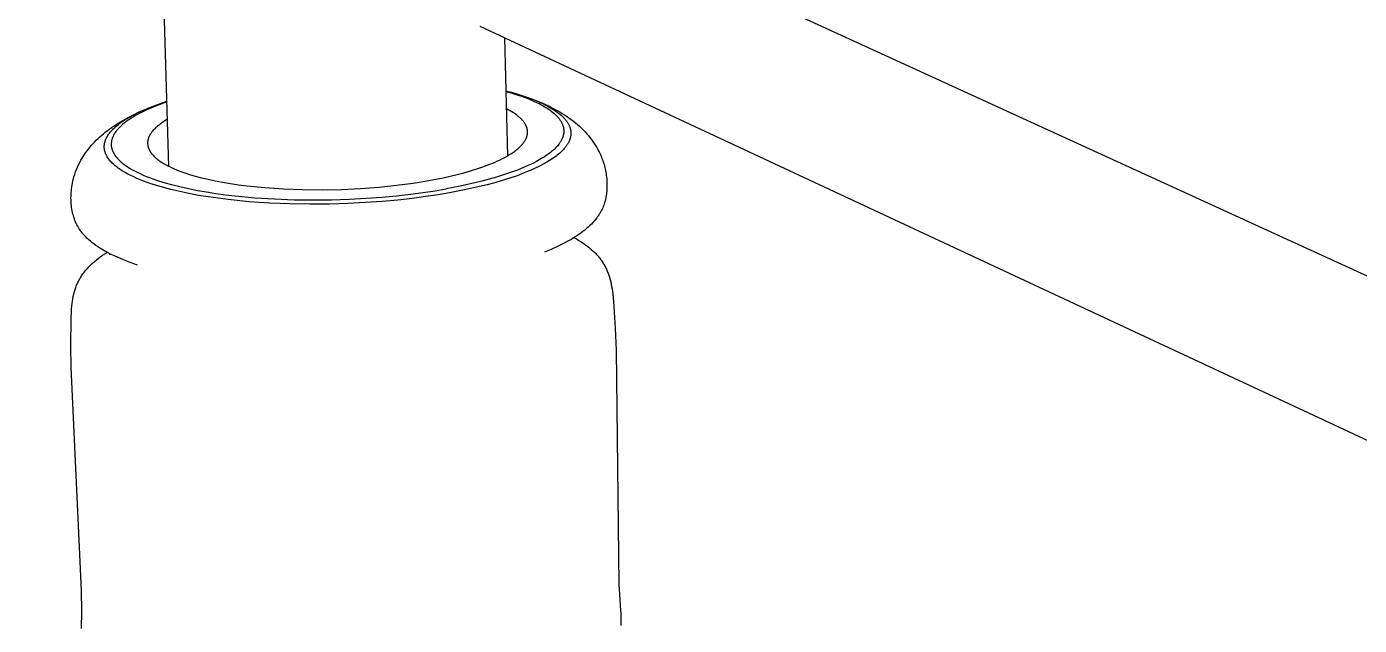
# Model space of a CAD drawing. Header units: millimetres. Extents: x -1576 to 3664, y -445 to 3215.
# Drawn here: x -696.3 to -534.9, y 401.9 to 474.4 of the extents above; entities that cross this region are included whole.
import ezdxf

# ---------------------------------------------------------------- set-up
doc = ezdxf.new("R2010")
doc.units = ezdxf.units.MM
doc.header["$MEASUREMENT"] = 0
doc.layers.add('Utwórz2D linie widoczne', color=7, linetype='Continuous', true_color=0x000000)

msp = doc.modelspace()

# ---------------------------------------------------------------- linework, layer by layer
at = {"layer": 'Utwórz2D linie widoczne'}
for p, q in [((-679.07, 457.48), (-696.29, 1038.67)), ((-617.25, 482.34), (-528.63, 441.76)), ((-26.7, 187.77), (-641.37, 474.39)), ((-638.43, 473.02), (-638.05, 458.76)), ((-638.26, 466.62), (-637.59, 466.44)), ((-638.26, 466.55), (-637.64, 466.37)), ((-637.64, 466.37), (-637.05, 466.19)), ((-637.59, 466.44), (-636.95, 466.25)), ((-681.29, 464.64), (-680.64, 464.89)), ((-680.56, 464.82), (-681.16, 464.57)), ((-680.64, 464.89), (-679.98, 465.12)), ((-679.93, 465.06), (-680.56, 464.82)), ((-679.98, 465.12), (-679.3, 465.35)), ((-679.3, 465.28), (-679.93, 465.06)), ((-637.05, 466.19), (-636.48, 466)), ((-636.95, 466.25), (-636.33, 466.06)), ((-636.48, 466), (-635.94, 465.8)), ((-636.33, 466.06), (-635.74, 465.86)), ((-635.94, 465.8), (-635.42, 465.6)), ((-635.74, 465.86), (-635.17, 465.66)), ((-635.51, 465.78), (-634.94, 465.57)), ((-635.42, 465.6), (-634.93, 465.39)), ((-635.17, 465.66), (-634.63, 465.44)), ((-634.94, 465.57), (-634.38, 465.35)), ((-634.93, 465.39), (-634.47, 465.18)), ((-634.63, 465.44), (-634.12, 465.22)), ((-634.47, 465.18), (-634.25, 465.07)), ((-634.38, 465.35), (-633.82, 465.12)), ((-634.25, 465.07), (-634.03, 464.96)), ((-634.12, 465.22), (-633.64, 465)), ((-634.03, 464.96), (-633.83, 464.85)), ((-633.83, 464.85), (-633.63, 464.73)), ((-633.82, 465.12), (-633.27, 464.87)), ((-633.64, 465), (-633.41, 464.88)), ((-633.41, 464.88), (-633.19, 464.77)), ((-633.27, 464.87), (-632.94, 464.71)), ((-633.19, 464.77), (-632.98, 464.65)), ((-684.64, 463.04), (-684.01, 463.39)), ((-684.47, 463.06), (-684.22, 463.22)), ((-684.22, 463.22), (-683.96, 463.37)), ((-683.85, 463.17), (-684.08, 463.01)), ((-684.01, 463.39), (-683.37, 463.72)), ((-683.96, 463.37), (-683.69, 463.52)), ((-683.62, 463.32), (-683.85, 463.17)), ((-683.69, 463.52), (-683.41, 463.67)), ((-683.37, 463.47), (-683.62, 463.32)), ((-683.41, 463.67), (-683.13, 463.82)), ((-683.37, 463.72), (-682.73, 464.02)), ((-683.12, 463.62), (-683.37, 463.47)), ((-683.13, 463.82), (-682.54, 464.11)), ((-682.86, 463.76), (-683.12, 463.62)), ((-682.59, 463.9), (-682.86, 463.76)), ((-682.73, 464.02), (-682.08, 464.31)), ((-682.32, 464.04), (-682.59, 463.9)), ((-682.54, 464.11), (-681.92, 464.38)), ((-681.75, 464.31), (-682.32, 464.04)), ((-681.92, 464.38), (-681.29, 464.64)), ((-681.16, 464.57), (-681.75, 464.31)), ((-679.24, 463.18), (-679.54, 462.99)), ((-637.97, 464.33), (-638.2, 464.45)), ((-637.76, 464.21), (-637.97, 464.33)), ((-637.55, 464.09), (-637.76, 464.21)), ((-637.34, 463.96), (-637.55, 464.09)), ((-637.15, 463.83), (-637.34, 463.96)), ((-636.97, 463.7), (-637.15, 463.83)), ((-636.88, 463.64), (-636.97, 463.7)), ((-636.8, 463.57), (-636.88, 463.64)), ((-636.72, 463.5), (-636.8, 463.57)), ((-636.64, 463.44), (-636.72, 463.5)), ((-636.56, 463.37), (-636.64, 463.44)), ((-636.49, 463.3), (-636.56, 463.37)), ((-636.42, 463.23), (-636.49, 463.3)), ((-636.35, 463.16), (-636.42, 463.23)), ((-636.28, 463.09), (-636.35, 463.16)), ((-633.63, 464.73), (-633.44, 464.62)), ((-633.44, 464.62), (-633.26, 464.51)), ((-633.26, 464.51), (-633.08, 464.39)), ((-633.08, 464.39), (-632.92, 464.27)), ((-632.98, 464.65), (-632.78, 464.53)), ((-632.94, 464.71), (-632.61, 464.54)), ((-632.92, 464.27), (-632.76, 464.16)), ((-632.78, 464.53), (-632.58, 464.41)), ((-632.76, 464.16), (-632.61, 464.04)), ((-632.61, 464.54), (-632.28, 464.37)), ((-632.61, 464.04), (-632.47, 463.92)), ((-632.58, 464.41), (-632.39, 464.29)), ((-632.47, 463.92), (-632.33, 463.8)), ((-632.39, 464.29), (-632.21, 464.17)), ((-632.33, 463.8), (-632.2, 463.68)), ((-632.28, 464.37), (-631.96, 464.19)), ((-632.21, 464.17), (-632.04, 464.05)), ((-632.2, 463.68), (-632.14, 463.62)), ((-632.14, 463.62), (-632.08, 463.56)), ((-632.08, 463.56), (-632.03, 463.5)), ((-632.04, 464.05), (-631.88, 463.93)), ((-632.03, 463.5), (-631.97, 463.44)), ((-631.97, 463.44), (-631.92, 463.38)), ((-631.96, 464.19), (-631.69, 464.04)), ((-631.92, 463.38), (-631.87, 463.32)), ((-631.88, 463.93), (-631.73, 463.8)), ((-631.87, 463.32), (-631.82, 463.26)), ((-631.82, 463.26), (-631.78, 463.19)), ((-631.78, 463.19), (-631.73, 463.13)), ((-631.73, 463.8), (-631.58, 463.68)), ((-631.73, 463.13), (-631.69, 463.07)), ((-631.69, 464.04), (-631.43, 463.88)), ((-631.58, 463.68), (-631.44, 463.55)), ((-631.44, 463.55), (-631.38, 463.49)), ((-631.43, 463.88), (-631.17, 463.72)), ((-631.38, 463.49), (-631.31, 463.42)), ((-631.31, 463.42), (-631.25, 463.36)), ((-631.25, 463.36), (-631.19, 463.3)), ((-631.19, 463.3), (-631.14, 463.23)), ((-631.17, 463.72), (-630.91, 463.55)), ((-631.14, 463.23), (-631.08, 463.17)), ((-631.08, 463.17), (-631.03, 463.11)), ((-630.91, 463.55), (-630.63, 463.36)), ((-630.63, 463.36), (-630.36, 463.17)), ((-630.36, 463.17), (-630.1, 462.97)), ((-687, 461.42), (-686.77, 461.6)), ((-686.77, 461.6), (-686.52, 461.8)), ((-686.52, 461.8), (-686.26, 462)), ((-686.26, 462), (-686, 462.18)), ((-686.25, 461.51), (-686.18, 461.6)), ((-686.18, 461.6), (-686.1, 461.69)), ((-686.1, 461.69), (-686.02, 461.78)), ((-686.02, 461.78), (-685.94, 461.87)), ((-686, 462.18), (-685.73, 462.36)), ((-685.94, 461.87), (-685.86, 461.96)), ((-685.86, 461.96), (-685.77, 462.05)), ((-685.77, 462.05), (-685.67, 462.14)), ((-685.73, 462.36), (-685.46, 462.54)), ((-685.67, 462.14), (-685.58, 462.22)), ((-685.56, 461.59), (-685.61, 461.5)), ((-685.58, 462.22), (-685.48, 462.31)), ((-685.49, 461.68), (-685.56, 461.59)), ((-685.43, 461.76), (-685.49, 461.68)), ((-685.48, 462.31), (-685.38, 462.39)), ((-685.46, 462.54), (-685.19, 462.71)), ((-685.36, 461.85), (-685.43, 461.76)), ((-685.38, 462.39), (-685.17, 462.56)), ((-685.29, 461.94), (-685.36, 461.85)), ((-685.21, 462.02), (-685.29, 461.94)), ((-685.13, 462.11), (-685.21, 462.02)), ((-685.19, 462.71), (-684.64, 463.04)), ((-685.17, 462.56), (-684.95, 462.73)), ((-685.05, 462.19), (-685.13, 462.11)), ((-684.97, 462.28), (-685.05, 462.19)), ((-684.88, 462.36), (-684.97, 462.28)), ((-684.95, 462.73), (-684.71, 462.9)), ((-684.79, 462.44), (-684.88, 462.36)), ((-684.69, 462.53), (-684.79, 462.44)), ((-684.71, 462.9), (-684.47, 463.06)), ((-684.5, 462.69), (-684.69, 462.53)), ((-684.29, 462.85), (-684.5, 462.69)), ((-684.08, 463.01), (-684.29, 462.85)), ((-681.19, 461.55), (-681.23, 461.5)), ((-681.16, 461.6), (-681.19, 461.55)), ((-681.12, 461.65), (-681.16, 461.6)), ((-681.04, 461.75), (-681.12, 461.65)), ((-680.96, 461.84), (-681.04, 461.75)), ((-680.87, 461.94), (-680.96, 461.84)), ((-680.78, 462.04), (-680.87, 461.94)), ((-680.68, 462.14), (-680.78, 462.04)), ((-680.57, 462.23), (-680.68, 462.14)), ((-680.46, 462.33), (-680.57, 462.23)), ((-680.34, 462.42), (-680.46, 462.33)), ((-680.22, 462.52), (-680.34, 462.42)), ((-680.1, 462.62), (-680.22, 462.52)), ((-679.97, 462.71), (-680.1, 462.62)), ((-679.83, 462.8), (-679.97, 462.71)), ((-679.69, 462.9), (-679.83, 462.8)), ((-679.54, 462.99), (-679.69, 462.9)), ((-636.22, 463.02), (-636.28, 463.09)), ((-636.16, 462.95), (-636.22, 463.02)), ((-636.1, 462.88), (-636.16, 462.95)), ((-636.05, 462.8), (-636.1, 462.88)), ((-636, 462.73), (-636.05, 462.8)), ((-635.95, 462.66), (-636, 462.73)), ((-635.91, 462.58), (-635.95, 462.66)), ((-635.89, 462.55), (-635.91, 462.58)), ((-635.87, 462.51), (-635.89, 462.55)), ((-635.85, 462.47), (-635.87, 462.51)), ((-635.83, 462.43), (-635.85, 462.47)), ((-635.81, 462.4), (-635.83, 462.43)), ((-635.8, 462.36), (-635.81, 462.4)), ((-635.78, 462.32), (-635.8, 462.36)), ((-635.77, 462.28), (-635.78, 462.32)), ((-635.75, 462.25), (-635.77, 462.28)), ((-635.74, 462.21), (-635.75, 462.25)), ((-635.72, 462.17), (-635.74, 462.21)), ((-635.71, 462.13), (-635.72, 462.17)), ((-635.7, 462.09), (-635.71, 462.13)), ((-635.69, 462.06), (-635.7, 462.09)), ((-635.68, 462.02), (-635.69, 462.06)), ((-635.67, 461.98), (-635.68, 462.02)), ((-635.67, 461.94), (-635.67, 461.98)), ((-635.66, 461.9), (-635.67, 461.94)), ((-635.66, 461.86), (-635.66, 461.9)), ((-635.65, 461.82), (-635.66, 461.86)), ((-635.65, 461.78), (-635.65, 461.82)), ((-635.64, 461.75), (-635.65, 461.78)), ((-635.64, 461.71), (-635.64, 461.75)), ((-635.64, 461.67), (-635.64, 461.71)), ((-635.64, 461.63), (-635.64, 461.67)), ((-635.64, 461.59), (-635.64, 461.63)), ((-635.64, 461.55), (-635.64, 461.59)), ((-635.64, 461.51), (-635.64, 461.55)), ((-631.69, 463.07), (-631.65, 463.01)), ((-631.65, 463.01), (-631.61, 462.95)), ((-631.61, 462.95), (-631.57, 462.89)), ((-631.57, 462.89), (-631.54, 462.83)), ((-631.54, 462.83), (-631.51, 462.76)), ((-631.51, 462.76), (-631.48, 462.7)), ((-631.48, 462.7), (-631.45, 462.64)), ((-631.45, 462.64), (-631.42, 462.58)), ((-631.42, 462.58), (-631.4, 462.52)), ((-631.4, 462.52), (-631.37, 462.46)), ((-631.37, 462.46), (-631.35, 462.39)), ((-631.35, 462.39), (-631.33, 462.33)), ((-631.33, 462.33), (-631.32, 462.27)), ((-631.32, 462.27), (-631.3, 462.21)), ((-631.3, 462.21), (-631.29, 462.15)), ((-631.29, 462.15), (-631.28, 462.09)), ((-631.28, 462.09), (-631.27, 462.02)), ((-631.27, 462.02), (-631.26, 461.96)), ((-631.26, 461.96), (-631.25, 461.9)), ((-631.25, 461.6), (-631.26, 461.53)), ((-631.26, 461.53), (-631.26, 461.47)), ((-631.25, 461.9), (-631.25, 461.84)), ((-631.25, 461.84), (-631.25, 461.78)), ((-631.25, 461.78), (-631.25, 461.72)), ((-631.25, 461.72), (-631.25, 461.66)), ((-631.25, 461.66), (-631.25, 461.6)), ((-631.03, 463.11), (-630.98, 463.04)), ((-630.98, 463.04), (-630.93, 462.98)), ((-630.93, 462.98), (-630.88, 462.91)), ((-630.88, 462.91), (-630.84, 462.85)), ((-630.84, 462.85), (-630.8, 462.79)), ((-630.8, 462.79), (-630.76, 462.72)), ((-630.76, 462.72), (-630.72, 462.66)), ((-630.72, 462.66), (-630.68, 462.59)), ((-630.68, 462.59), (-630.65, 462.53)), ((-630.65, 462.53), (-630.62, 462.46)), ((-630.62, 462.46), (-630.59, 462.4)), ((-630.59, 462.4), (-630.56, 462.34)), ((-630.56, 462.34), (-630.53, 462.27)), ((-630.53, 462.27), (-630.51, 462.21)), ((-630.51, 462.21), (-630.49, 462.14)), ((-630.49, 462.14), (-630.47, 462.08)), ((-630.47, 462.08), (-630.45, 462.01)), ((-630.45, 462.01), (-630.44, 461.95)), ((-630.44, 461.95), (-630.42, 461.88)), ((-630.42, 461.88), (-630.41, 461.82)), ((-630.41, 461.82), (-630.4, 461.75)), ((-630.4, 461.75), (-630.4, 461.69)), ((-630.4, 461.69), (-630.39, 461.63)), ((-630.39, 461.63), (-630.39, 461.56)), ((-630.39, 461.56), (-630.39, 461.5)), ((-630.1, 462.97), (-629.84, 462.76)), ((-629.84, 462.76), (-629.59, 462.55)), ((-629.59, 462.55), (-629.34, 462.33)), ((-629.34, 462.33), (-629.09, 462.1)), ((-629.09, 462.1), (-628.86, 461.87)), ((-628.86, 461.87), (-628.65, 461.65)), ((-628.65, 461.65), (-628.46, 461.43)), ((-688.64, 459.78), (-688.47, 459.99)), ((-688.47, 459.99), (-688.27, 460.21)), ((-688.27, 460.21), (-688.07, 460.42)), ((-688.07, 460.42), (-687.86, 460.63)), ((-687.86, 460.63), (-687.65, 460.84)), ((-687.65, 460.84), (-687.44, 461.04)), ((-687.44, 461.04), (-687.22, 461.23)), ((-687.22, 461.23), (-687, 461.42)), ((-686.89, 459.99), (-686.88, 460.09)), ((-686.89, 459.9), (-686.89, 459.99)), ((-686.88, 460.09), (-686.87, 460.19)), ((-686.87, 460.19), (-686.85, 460.29)), ((-686.85, 460.29), (-686.83, 460.38)), ((-686.83, 460.38), (-686.8, 460.48)), ((-686.8, 460.48), (-686.77, 460.57)), ((-686.77, 460.57), (-686.74, 460.67)), ((-686.74, 460.67), (-686.7, 460.76)), ((-686.7, 460.76), (-686.66, 460.86)), ((-686.66, 460.86), (-686.61, 460.95)), ((-686.61, 460.95), (-686.56, 461.05)), ((-686.56, 461.05), (-686.51, 461.14)), ((-686.51, 461.14), (-686.45, 461.23)), ((-686.45, 461.23), (-686.39, 461.33)), ((-686.39, 461.33), (-686.32, 461.42)), ((-686.32, 461.42), (-686.25, 461.51)), ((-686.04, 460.32), (-686.05, 460.22)), ((-686.05, 460.22), (-686.05, 460.13)), ((-686.05, 460.13), (-686.04, 460.04)), ((-686.03, 460.41), (-686.04, 460.32)), ((-686.04, 460.04), (-686.04, 459.94)), ((-686.04, 459.94), (-686.02, 459.85)), ((-686.02, 460.5), (-686.03, 460.41)), ((-686, 460.59), (-686.02, 460.5)), ((-685.98, 460.69), (-686, 460.59)), ((-685.95, 460.78), (-685.98, 460.69)), ((-685.93, 460.87), (-685.95, 460.78)), ((-685.89, 460.96), (-685.93, 460.87)), ((-685.85, 461.05), (-685.89, 460.96)), ((-685.81, 461.14), (-685.85, 461.05)), ((-685.77, 461.23), (-685.81, 461.14)), ((-685.72, 461.32), (-685.77, 461.23)), ((-685.67, 461.41), (-685.72, 461.32)), ((-685.61, 461.5), (-685.67, 461.41)), ((-681.63, 460.48), (-681.64, 460.43)), ((-681.64, 460.43), (-681.64, 460.38)), ((-681.64, 460.38), (-681.64, 460.33)), ((-681.64, 460.33), (-681.64, 460.29)), ((-681.64, 460.29), (-681.64, 460.24)), ((-681.64, 460.24), (-681.64, 460.19)), ((-681.64, 460.19), (-681.63, 460.14)), ((-681.62, 460.57), (-681.63, 460.53)), ((-681.63, 460.53), (-681.63, 460.48)), ((-681.63, 460.14), (-681.63, 460.09)), ((-681.63, 460.09), (-681.62, 460.05)), ((-681.61, 460.62), (-681.62, 460.57)), ((-681.62, 460.05), (-681.62, 460)), ((-681.62, 460), (-681.61, 459.95)), ((-681.6, 460.67), (-681.61, 460.62)), ((-681.61, 459.95), (-681.6, 459.91)), ((-681.59, 460.72), (-681.6, 460.67)), ((-681.6, 459.91), (-681.58, 459.86)), ((-681.58, 460.77), (-681.59, 460.72)), ((-681.57, 460.82), (-681.58, 460.77)), ((-681.55, 460.87), (-681.57, 460.82)), ((-681.53, 460.92), (-681.55, 460.87)), ((-681.52, 460.96), (-681.53, 460.92)), ((-681.5, 461.01), (-681.52, 460.96)), ((-681.48, 461.06), (-681.5, 461.01)), ((-681.45, 461.11), (-681.48, 461.06)), ((-681.43, 461.16), (-681.45, 461.11)), ((-681.41, 461.21), (-681.43, 461.16)), ((-681.38, 461.26), (-681.41, 461.21)), ((-681.35, 461.31), (-681.38, 461.26)), ((-681.32, 461.36), (-681.35, 461.31)), ((-681.29, 461.4), (-681.32, 461.36)), ((-681.26, 461.45), (-681.29, 461.4)), ((-681.23, 461.5), (-681.26, 461.45)), ((-636.57, 459.84), (-636.49, 459.92)), ((-636.49, 459.92), (-636.41, 459.99)), ((-636.41, 459.99), (-636.34, 460.07)), ((-636.34, 460.07), (-636.27, 460.15)), ((-636.27, 460.15), (-636.2, 460.23)), ((-636.2, 460.23), (-636.14, 460.31)), ((-636.14, 460.31), (-636.08, 460.39)), ((-636.08, 460.39), (-636.02, 460.47)), ((-636.02, 460.47), (-635.97, 460.55)), ((-635.97, 460.55), (-635.93, 460.63)), ((-635.93, 460.63), (-635.9, 460.67)), ((-635.9, 460.67), (-635.88, 460.71)), ((-635.88, 460.71), (-635.86, 460.75)), ((-635.86, 460.75), (-635.84, 460.79)), ((-635.84, 460.79), (-635.82, 460.83)), ((-635.82, 460.83), (-635.8, 460.87)), ((-635.8, 460.87), (-635.79, 460.91)), ((-635.79, 460.91), (-635.77, 460.95)), ((-635.77, 460.95), (-635.76, 460.99)), ((-635.76, 460.99), (-635.74, 461.03)), ((-635.74, 461.03), (-635.73, 461.07)), ((-635.73, 461.07), (-635.72, 461.11)), ((-635.72, 461.11), (-635.71, 461.15)), ((-635.71, 461.15), (-635.7, 461.19)), ((-635.7, 461.19), (-635.69, 461.23)), ((-635.69, 461.23), (-635.68, 461.27)), ((-635.68, 461.27), (-635.67, 461.31)), ((-635.67, 461.31), (-635.66, 461.35)), ((-635.66, 461.39), (-635.65, 461.43)), ((-635.66, 461.35), (-635.66, 461.39)), ((-635.65, 461.47), (-635.64, 461.51)), ((-635.65, 461.43), (-635.65, 461.47)), ((-632.03, 459.94), (-632.13, 459.83)), ((-631.94, 460.05), (-632.03, 459.94)), ((-631.85, 460.17), (-631.94, 460.05)), ((-631.8, 460.22), (-631.85, 460.17)), ((-631.76, 460.28), (-631.8, 460.22)), ((-631.72, 460.34), (-631.76, 460.28)), ((-631.68, 460.4), (-631.72, 460.34)), ((-631.65, 460.46), (-631.68, 460.4)), ((-631.61, 460.52), (-631.65, 460.46)), ((-631.58, 460.57), (-631.61, 460.52)), ((-631.54, 460.63), (-631.58, 460.57)), ((-631.51, 460.69), (-631.54, 460.63)), ((-631.48, 460.75), (-631.51, 460.69)), ((-631.46, 460.81), (-631.48, 460.75)), ((-631.43, 460.87), (-631.46, 460.81)), ((-631.41, 460.93), (-631.43, 460.87)), ((-631.38, 460.99), (-631.41, 460.93)), ((-631.36, 461.05), (-631.38, 460.99)), ((-631.34, 461.11), (-631.36, 461.05)), ((-631.33, 461.17), (-631.34, 461.11)), ((-631.31, 461.23), (-631.33, 461.17)), ((-631.3, 461.29), (-631.31, 461.23)), ((-631.28, 461.35), (-631.3, 461.29)), ((-631.27, 461.41), (-631.28, 461.35)), ((-631.26, 461.47), (-631.27, 461.41)), ((-630.95, 459.93), (-631, 459.87)), ((-630.91, 459.99), (-630.95, 459.93)), ((-630.87, 460.05), (-630.91, 459.99)), ((-630.83, 460.12), (-630.87, 460.05)), ((-630.79, 460.18), (-630.83, 460.12)), ((-630.75, 460.24), (-630.79, 460.18)), ((-630.72, 460.3), (-630.75, 460.24)), ((-630.68, 460.36), (-630.72, 460.3)), ((-630.65, 460.42), (-630.68, 460.36)), ((-630.62, 460.48), (-630.65, 460.42)), ((-630.59, 460.55), (-630.62, 460.48)), ((-630.57, 460.61), (-630.59, 460.55)), ((-630.54, 460.67), (-630.57, 460.61)), ((-630.52, 460.73), (-630.54, 460.67)), ((-630.5, 460.8), (-630.52, 460.73)), ((-630.48, 460.86), (-630.5, 460.8)), ((-630.46, 460.92), (-630.48, 460.86)), ((-630.45, 460.99), (-630.46, 460.92)), ((-630.43, 461.05), (-630.45, 460.99)), ((-630.42, 461.11), (-630.43, 461.05)), ((-630.41, 461.18), (-630.42, 461.11)), ((-630.4, 461.24), (-630.41, 461.18)), ((-630.39, 461.31), (-630.4, 461.24)), ((-630.39, 461.5), (-630.39, 461.43)), ((-630.39, 461.43), (-630.39, 461.37)), ((-630.39, 461.37), (-630.39, 461.31)), ((-628.46, 461.43), (-628.26, 461.21)), ((-628.26, 461.21), (-628.08, 460.98)), ((-628.08, 460.98), (-627.9, 460.74)), ((-627.9, 460.74), (-627.72, 460.5)), ((-627.72, 460.5), (-627.56, 460.26)), ((-627.56, 460.26), (-627.4, 460.01)), ((-627.4, 460.01), (-627.25, 459.76)), ((-689.72, 458.22), (-689.58, 458.45)), ((-689.58, 458.45), (-689.44, 458.68)), ((-689.44, 458.68), (-689.3, 458.9)), ((-689.3, 458.9), (-689.15, 459.12)), ((-689.15, 459.12), (-688.98, 459.35)), ((-688.98, 459.35), (-688.82, 459.57)), ((-688.82, 459.57), (-688.64, 459.78)), ((-686.89, 459.8), (-686.89, 459.9)), ((-686.89, 459.7), (-686.89, 459.8)), ((-686.88, 459.6), (-686.89, 459.7)), ((-686.87, 459.51), (-686.88, 459.6)), ((-686.85, 459.41), (-686.87, 459.51)), ((-686.82, 459.31), (-686.85, 459.41)), ((-686.8, 459.21), (-686.82, 459.31)), ((-686.76, 459.11), (-686.8, 459.21)), ((-686.73, 459.01), (-686.76, 459.11)), ((-686.68, 458.92), (-686.73, 459.01)), ((-686.64, 458.82), (-686.68, 458.92)), ((-686.58, 458.72), (-686.64, 458.82)), ((-686.53, 458.62), (-686.58, 458.72)), ((-686.47, 458.52), (-686.53, 458.62)), ((-686.4, 458.43), (-686.47, 458.52)), ((-686.33, 458.33), (-686.4, 458.43)), ((-686.25, 458.23), (-686.33, 458.33)), ((-686.02, 459.85), (-686.01, 459.75)), ((-686.01, 459.75), (-685.99, 459.66)), ((-685.99, 459.66), (-685.96, 459.57)), ((-685.96, 459.57), (-685.93, 459.47)), ((-685.93, 459.47), (-685.9, 459.38)), ((-685.9, 459.38), (-685.86, 459.28)), ((-685.86, 459.28), (-685.81, 459.19)), ((-685.81, 459.19), (-685.77, 459.1)), ((-685.77, 459.1), (-685.71, 459)), ((-685.71, 459), (-685.66, 458.91)), ((-685.66, 458.91), (-685.6, 458.82)), ((-685.6, 458.82), (-685.53, 458.72)), ((-685.53, 458.72), (-685.46, 458.63)), ((-685.46, 458.63), (-685.38, 458.54)), ((-685.38, 458.54), (-685.3, 458.44)), ((-685.3, 458.44), (-685.22, 458.35)), ((-685.22, 458.35), (-685.13, 458.26)), ((-681.58, 459.86), (-681.57, 459.81)), ((-681.57, 459.81), (-681.56, 459.76)), ((-681.56, 459.76), (-681.54, 459.72)), ((-681.54, 459.72), (-681.53, 459.67)), ((-681.53, 459.67), (-681.51, 459.62)), ((-681.51, 459.62), (-681.49, 459.58)), ((-681.49, 459.58), (-681.47, 459.53)), ((-681.47, 459.53), (-681.45, 459.49)), ((-681.45, 459.49), (-681.42, 459.44)), ((-681.42, 459.44), (-681.4, 459.4)), ((-681.4, 459.4), (-681.37, 459.35)), ((-681.37, 459.35), (-681.35, 459.3)), ((-681.35, 459.3), (-681.32, 459.26)), ((-681.32, 459.26), (-681.29, 459.21)), ((-681.29, 459.21), (-681.26, 459.17)), ((-681.26, 459.17), (-681.23, 459.13)), ((-681.23, 459.13), (-681.2, 459.08)), ((-681.2, 459.08), (-681.16, 459.04)), ((-681.16, 459.04), (-681.13, 458.99)), ((-681.13, 458.99), (-681.05, 458.9)), ((-681.05, 458.9), (-680.98, 458.82)), ((-680.98, 458.82), (-680.9, 458.73)), ((-680.9, 458.73), (-680.81, 458.65)), ((-680.81, 458.65), (-680.72, 458.56)), ((-680.72, 458.56), (-680.62, 458.48)), ((-680.62, 458.48), (-680.53, 458.4)), ((-680.53, 458.4), (-680.42, 458.31)), ((-680.42, 458.31), (-680.32, 458.23)), ((-639.04, 458.24), (-638.74, 458.38)), ((-638.74, 458.38), (-638.46, 458.53)), ((-638.46, 458.53), (-638.19, 458.68)), ((-638.19, 458.68), (-637.93, 458.83)), ((-637.93, 458.83), (-637.68, 458.98)), ((-637.68, 458.98), (-637.45, 459.13)), ((-637.45, 459.13), (-637.23, 459.29)), ((-637.23, 459.29), (-637.12, 459.36)), ((-637.12, 459.36), (-637.02, 459.44)), ((-637.02, 459.44), (-636.92, 459.52)), ((-636.92, 459.52), (-636.83, 459.6)), ((-636.83, 459.6), (-636.74, 459.68)), ((-636.74, 459.68), (-636.65, 459.76)), ((-636.65, 459.76), (-636.57, 459.84)), ((-633.89, 458.45), (-634.22, 458.26)), ((-633.57, 458.65), (-633.89, 458.45)), ((-633.42, 458.75), (-633.57, 458.65)), ((-633.27, 458.86), (-633.42, 458.75)), ((-633.13, 458.96), (-633.27, 458.86)), ((-632.98, 459.06), (-633.13, 458.96)), ((-632.85, 459.17), (-632.98, 459.06)), ((-632.64, 458.39), (-632.97, 458.18)), ((-632.72, 459.28), (-632.85, 459.17)), ((-632.59, 459.39), (-632.72, 459.28)), ((-632.49, 458.5), (-632.64, 458.39)), ((-632.47, 459.49), (-632.59, 459.39)), ((-632.33, 458.61), (-632.49, 458.5)), ((-632.35, 459.6), (-632.47, 459.49)), ((-632.24, 459.71), (-632.35, 459.6)), ((-632.19, 458.72), (-632.33, 458.61)), ((-632.13, 459.83), (-632.24, 459.71)), ((-632.04, 458.83), (-632.19, 458.72)), ((-631.91, 458.94), (-632.04, 458.83)), ((-631.77, 459.05), (-631.91, 458.94)), ((-631.65, 459.17), (-631.77, 459.05)), ((-631.52, 459.28), (-631.65, 459.17)), ((-631.41, 459.4), (-631.52, 459.28)), ((-631.29, 459.52), (-631.41, 459.4)), ((-631.19, 459.63), (-631.29, 459.52)), ((-631.09, 459.75), (-631.19, 459.63)), ((-631.04, 459.81), (-631.09, 459.75)), ((-631, 459.87), (-631.04, 459.81)), ((-627.25, 459.76), (-627.11, 459.5)), ((-627.11, 459.5), (-626.98, 459.24)), ((-626.98, 459.24), (-626.85, 458.98)), ((-626.85, 458.98), (-626.74, 458.71)), ((-626.74, 458.71), (-626.63, 458.44)), ((-626.63, 458.44), (-626.53, 458.17)), ((-690.47, 456.5), (-690.37, 456.8)), ((-690.37, 456.8), (-690.26, 457.09)), ((-690.26, 457.09), (-690.13, 457.38)), ((-690.13, 457.38), (-690, 457.66)), ((-690, 457.66), (-689.86, 457.94)), ((-689.86, 457.94), (-689.72, 458.22)), ((-686.17, 458.13), (-686.25, 458.23)), ((-686.08, 458.04), (-686.17, 458.13)), ((-685.99, 457.94), (-686.08, 458.04)), ((-685.9, 457.84), (-685.99, 457.94)), ((-685.79, 457.75), (-685.9, 457.84)), ((-685.69, 457.65), (-685.79, 457.75)), ((-685.58, 457.56), (-685.69, 457.65)), ((-685.46, 457.46), (-685.58, 457.56)), ((-685.34, 457.37), (-685.46, 457.46)), ((-685.21, 457.27), (-685.34, 457.37)), ((-685.08, 457.18), (-685.21, 457.27)), ((-685.13, 458.26), (-685.03, 458.17)), ((-684.95, 457.09), (-685.08, 457.18)), ((-685.03, 458.17), (-684.93, 458.08)), ((-684.81, 456.99), (-684.95, 457.09)), ((-684.93, 458.08), (-684.83, 457.98)), ((-684.83, 457.98), (-684.72, 457.89)), ((-684.66, 456.9), (-684.81, 456.99)), ((-684.72, 457.89), (-684.61, 457.8)), ((-684.36, 456.72), (-684.66, 456.9)), ((-684.61, 457.8), (-684.49, 457.71)), ((-684.49, 457.71), (-684.37, 457.62)), ((-684.37, 457.62), (-684.24, 457.53)), ((-684.03, 456.54), (-684.36, 456.72)), ((-684.24, 457.53), (-684.11, 457.45)), ((-684.11, 457.45), (-683.98, 457.36)), ((-683.98, 457.36), (-683.84, 457.27)), ((-683.84, 457.27), (-683.54, 457.1)), ((-683.54, 457.1), (-683.23, 456.93)), ((-683.23, 456.93), (-682.9, 456.76)), ((-682.9, 456.76), (-682.55, 456.6)), ((-680.32, 458.23), (-680.21, 458.15)), ((-680.21, 458.15), (-680.09, 458.07)), ((-680.09, 458.07), (-679.97, 458)), ((-679.97, 458), (-679.85, 457.92)), ((-679.85, 457.92), (-679.73, 457.84)), ((-679.73, 457.84), (-679.47, 457.69)), ((-679.47, 457.69), (-679.2, 457.55)), ((-679.2, 457.55), (-678.91, 457.41)), ((-678.91, 457.41), (-678.67, 457.29)), ((-678.67, 457.29), (-678.41, 457.18)), ((-678.41, 457.18), (-678.14, 457.06)), ((-678.14, 457.06), (-677.85, 456.95)), ((-677.85, 456.95), (-677.24, 456.73)), ((-677.24, 456.73), (-676.59, 456.51)), ((-644.17, 456.49), (-643.34, 456.71)), ((-643.34, 456.71), (-642.55, 456.93)), ((-642.55, 456.93), (-641.78, 457.17)), ((-641.78, 457.17), (-641.04, 457.42)), ((-641.04, 457.42), (-640.33, 457.69)), ((-640.33, 457.69), (-639.66, 457.96)), ((-639.66, 457.96), (-639.35, 458.1)), ((-639.35, 458.1), (-639.04, 458.24)), ((-637.69, 456.72), (-638.54, 456.44)), ((-636.86, 457.03), (-637.69, 456.72)), ((-636.05, 456.68), (-636.91, 456.35)), ((-636.06, 457.36), (-636.86, 457.03)), ((-635.67, 457.53), (-636.06, 457.36)), ((-635.63, 456.85), (-636.05, 456.68)), ((-635.29, 457.7), (-635.67, 457.53)), ((-635.21, 457.02), (-635.63, 456.85)), ((-634.92, 457.88), (-635.29, 457.7)), ((-634.81, 457.2), (-635.21, 457.02)), ((-634.57, 458.07), (-634.92, 457.88)), ((-634.42, 457.39), (-634.81, 457.2)), ((-634.22, 458.26), (-634.57, 458.07)), ((-634.03, 457.58), (-634.42, 457.39)), ((-633.67, 457.77), (-634.03, 457.58)), ((-633.31, 457.98), (-633.67, 457.77)), ((-632.97, 458.18), (-633.31, 457.98)), ((-626.53, 458.17), (-626.44, 457.9)), ((-626.44, 457.9), (-626.38, 457.71)), ((-626.38, 457.71), (-626.33, 457.53)), ((-626.33, 457.53), (-626.28, 457.35)), ((-626.28, 457.35), (-626.24, 457.16)), ((-626.24, 457.16), (-626.2, 456.97)), ((-626.2, 456.97), (-626.16, 456.77)), ((-626.16, 456.77), (-626.13, 456.58)), ((-690.83, 455), (-690.79, 455.22)), ((-690.79, 455.22), (-690.75, 455.45)), ((-690.75, 455.45), (-690.7, 455.67)), ((-690.7, 455.67), (-690.64, 455.9)), ((-690.64, 455.9), (-690.56, 456.2)), ((-690.56, 456.2), (-690.47, 456.5)), ((-683.69, 456.37), (-684.03, 456.54)), ((-683.33, 456.19), (-683.69, 456.37)), ((-682.95, 456.02), (-683.33, 456.19)), ((-682.56, 455.86), (-682.95, 456.02)), ((-682.14, 455.7), (-682.56, 455.86)), ((-682.55, 456.6), (-682.19, 456.43)), ((-682.19, 456.43), (-681.81, 456.27)), ((-681.71, 455.54), (-682.14, 455.7)), ((-681.81, 456.27), (-681.42, 456.12)), ((-681.27, 455.38), (-681.71, 455.54)), ((-681.42, 456.12), (-681, 455.97)), ((-680.81, 455.23), (-681.27, 455.38)), ((-681, 455.97), (-680.58, 455.82)), ((-679.84, 454.94), (-680.81, 455.23)), ((-680.58, 455.82), (-679.68, 455.54)), ((-679.68, 455.54), (-678.74, 455.27)), ((-678.74, 455.27), (-677.74, 455.02)), ((-676.59, 456.51), (-675.88, 456.3)), ((-675.88, 456.3), (-675.12, 456.1)), ((-675.12, 456.1), (-674.32, 455.91)), ((-674.32, 455.91), (-673.46, 455.72)), ((-673.46, 455.72), (-672.56, 455.55)), ((-672.56, 455.55), (-671.62, 455.39)), ((-671.62, 455.39), (-670.63, 455.25)), ((-670.63, 455.25), (-669.61, 455.12)), ((-669.61, 455.12), (-667.46, 454.9)), ((-653.62, 454.97), (-651.49, 455.19)), ((-651.49, 455.19), (-649.48, 455.46)), ((-649.48, 455.46), (-647.61, 455.76)), ((-647.61, 455.76), (-645.86, 456.1)), ((-645.86, 456.1), (-645.01, 456.29)), ((-643.78, 455.08), (-645.49, 454.75)), ((-645.01, 456.29), (-644.17, 456.49)), ((-642.04, 455.47), (-643.78, 455.08)), ((-641.16, 455.68), (-642.04, 455.47)), ((-640.53, 455.25), (-641.45, 455.03)), ((-640.28, 455.92), (-641.16, 455.68)), ((-639.61, 455.5), (-640.53, 455.25)), ((-639.41, 456.17), (-640.28, 455.92)), ((-638.7, 455.76), (-639.61, 455.5)), ((-638.54, 456.44), (-639.41, 456.17)), ((-637.8, 456.05), (-638.7, 455.76)), ((-636.91, 456.35), (-637.8, 456.05)), ((-626.13, 456.58), (-626.1, 456.38)), ((-626.1, 456.38), (-626.07, 456.19)), ((-626.07, 456.19), (-626.05, 456)), ((-626.05, 456), (-626.04, 455.81)), ((-626.04, 455.81), (-626.03, 455.62)), ((-626.03, 455.62), (-626.02, 455.43)), ((-626.02, 455.43), (-626.02, 455.24)), ((-626.02, 455.24), (-626.02, 455.05)), ((-690.93, 453.63), (-690.92, 453.86)), ((-690.92, 453.41), (-690.93, 453.63)), ((-690.92, 454.08), (-690.9, 454.31)), ((-690.92, 453.86), (-690.92, 454.08)), ((-690.9, 454.31), (-690.88, 454.54)), ((-690.88, 454.54), (-690.86, 454.77)), ((-690.86, 454.77), (-690.83, 455)), ((-678.82, 454.67), (-679.84, 454.94)), ((-677.75, 454.42), (-678.82, 454.67)), ((-676.64, 454.19), (-677.75, 454.42)), ((-677.74, 455.02), (-676.7, 454.79)), ((-676.7, 454.79), (-675.62, 454.57)), ((-675.49, 453.97), (-676.64, 454.19)), ((-675.62, 454.57), (-674.51, 454.38)), ((-674.31, 453.78), (-675.49, 453.97)), ((-674.51, 454.38), (-673.37, 454.2)), ((-673.11, 453.61), (-674.31, 453.78)), ((-673.37, 454.2), (-672.21, 454.04)), ((-671.88, 453.45), (-673.11, 453.61)), ((-672.21, 454.04), (-671.03, 453.9)), ((-669.4, 453.2), (-671.88, 453.45)), ((-671.03, 453.9), (-668.65, 453.68)), ((-668.65, 453.68), (-666.26, 453.53)), ((-667.46, 454.9), (-665.21, 454.74)), ((-666.26, 453.53), (-663.9, 453.44)), ((-665.21, 454.74), (-662.88, 454.66)), ((-662.88, 454.66), (-660.52, 454.64)), ((-660.52, 454.64), (-658.17, 454.69)), ((-659.36, 453.43), (-657.22, 453.5)), ((-658.17, 454.69), (-655.86, 454.8)), ((-657.22, 453.5), (-655.2, 453.61)), ((-655.86, 454.8), (-653.62, 454.97)), ((-655.2, 453.61), (-653.28, 453.75)), ((-653.28, 453.75), (-651.49, 453.92)), ((-651.49, 453.92), (-649.81, 454.11)), ((-649.6, 453.6), (-651.36, 453.4)), ((-649.81, 454.11), (-648.26, 454.31)), ((-647.97, 453.81), (-649.6, 453.6)), ((-648.26, 454.31), (-646.82, 454.53)), ((-646.46, 454.04), (-647.97, 453.81)), ((-646.82, 454.53), (-645.49, 454.75)), ((-645.07, 454.28), (-646.46, 454.04)), ((-643.28, 454.62), (-645.07, 454.28)), ((-641.45, 455.03), (-643.28, 454.62)), ((-626.22, 453.45), (-626.26, 453.28)), ((-626.18, 453.62), (-626.22, 453.45)), ((-626.14, 453.8), (-626.18, 453.62)), ((-626.11, 453.97), (-626.14, 453.8)), ((-626.09, 454.15), (-626.11, 453.97)), ((-626.07, 454.33), (-626.09, 454.15)), ((-626.05, 454.5), (-626.07, 454.33)), ((-626.03, 454.68), (-626.05, 454.5)), ((-626.02, 454.86), (-626.03, 454.68)), ((-626.02, 455.05), (-626.02, 454.86)), ((-690.91, 453.18), (-690.92, 453.41)), ((-690.9, 452.96), (-690.91, 453.18)), ((-690.88, 452.74), (-690.9, 452.96)), ((-690.85, 452.51), (-690.88, 452.74)), ((-690.81, 452.29), (-690.85, 452.51)), ((-690.78, 452.09), (-690.81, 452.29)), ((-690.73, 451.9), (-690.78, 452.09)), ((-690.69, 451.7), (-690.73, 451.9)), ((-666.89, 453.03), (-669.4, 453.2)), ((-664.41, 452.93), (-666.89, 453.03)), ((-661.99, 452.89), (-664.41, 452.93)), ((-663.9, 453.44), (-661.59, 453.41)), ((-659.64, 452.91), (-661.99, 452.89)), ((-661.59, 453.41), (-659.36, 453.43)), ((-657.39, 452.98), (-659.64, 452.91)), ((-655.26, 453.09), (-657.39, 452.98)), ((-653.25, 453.23), (-655.26, 453.09)), ((-651.36, 453.4), (-653.25, 453.23)), ((-626.84, 451.87), (-626.89, 451.77)), ((-626.79, 451.96), (-626.84, 451.87)), ((-626.73, 452.06), (-626.79, 451.96)), ((-626.68, 452.16), (-626.73, 452.06)), ((-626.61, 452.31), (-626.68, 452.16)), ((-626.54, 452.47), (-626.61, 452.31)), ((-626.48, 452.63), (-626.54, 452.47)), ((-626.41, 452.79), (-626.48, 452.63)), ((-626.36, 452.95), (-626.41, 452.79)), ((-626.31, 453.12), (-626.36, 452.95)), ((-626.26, 453.28), (-626.31, 453.12)), ((-690.63, 451.51), (-690.69, 451.7)), ((-690.58, 451.32), (-690.63, 451.51)), ((-690.51, 451.13), (-690.58, 451.32)), ((-690.44, 450.94), (-690.51, 451.13)), ((-690.37, 450.76), (-690.44, 450.94)), ((-690.29, 450.58), (-690.37, 450.76)), ((-690.2, 450.41), (-690.29, 450.58)), ((-690.11, 450.24), (-690.2, 450.41)), ((-690.02, 450.08), (-690.11, 450.24)), ((-628.09, 450.31), (-628.29, 450.13)), ((-627.9, 450.49), (-628.09, 450.31)), ((-627.72, 450.68), (-627.9, 450.49)), ((-627.56, 450.86), (-627.72, 450.68)), ((-627.4, 451.05), (-627.56, 450.86)), ((-627.26, 451.23), (-627.4, 451.05)), ((-627.19, 451.32), (-627.26, 451.23)), ((-627.13, 451.41), (-627.19, 451.32)), ((-627.07, 451.5), (-627.13, 451.41)), ((-627.01, 451.59), (-627.07, 451.5)), ((-626.95, 451.68), (-627.01, 451.59)), ((-626.89, 451.77), (-626.95, 451.68)), ((-689.92, 449.92), (-690.02, 450.08)), ((-689.81, 449.76), (-689.92, 449.92)), ((-689.7, 449.6), (-689.81, 449.76)), ((-689.58, 449.45), (-689.7, 449.6)), ((-689.51, 449.36), (-689.58, 449.45)), ((-689.44, 449.27), (-689.51, 449.36)), ((-689.36, 449.18), (-689.44, 449.27)), ((-689.28, 449.1), (-689.36, 449.18)), ((-689.12, 448.93), (-689.28, 449.1)), ((-688.95, 448.76), (-689.12, 448.93)), ((-688.76, 448.58), (-688.95, 448.76)), ((-630.24, 448.72), (-630.51, 448.56)), ((-630.38, 448.64), (-630.37, 448.62)), ((-630.37, 448.62), (-630.36, 448.6)), ((-629.96, 448.89), (-630.24, 448.72)), ((-630.02, 448.86), (-629.72, 448.69)), ((-629.69, 449.06), (-629.96, 448.89)), ((-629.72, 448.69), (-629.43, 448.51)), ((-629.43, 449.24), (-629.69, 449.06)), ((-629.19, 449.41), (-629.43, 449.24)), ((-628.95, 449.58), (-629.19, 449.41)), ((-628.72, 449.77), (-628.95, 449.58)), ((-628.49, 449.95), (-628.72, 449.77)), ((-628.29, 450.13), (-628.49, 449.95)), ((-688.56, 448.41), (-688.76, 448.58)), ((-688.35, 448.24), (-688.56, 448.41)), ((-688.14, 448.08), (-688.35, 448.24)), ((-687.91, 447.91), (-688.14, 448.08)), ((-687.67, 447.75), (-687.91, 447.91)), ((-687.42, 447.59), (-687.67, 447.75)), ((-687.18, 447.44), (-687.42, 447.59)), ((-686.9, 447.27), (-687.18, 447.44)), ((-686.61, 447.12), (-686.9, 447.27)), ((-686.83, 446.9), (-686.55, 447.08)), ((-686.33, 446.96), (-686.61, 447.12)), ((-632.76, 447.43), (-633.58, 447.07)), ((-631.94, 447.81), (-632.76, 447.43)), ((-631.2, 448.18), (-631.94, 447.81)), ((-630.85, 448.37), (-631.2, 448.18)), ((-630.51, 448.56), (-630.85, 448.37)), ((-630.36, 448.6), (-630.34, 448.58)), ((-629.43, 448.51), (-629.14, 448.33)), ((-629.14, 448.33), (-628.86, 448.14)), ((-628.86, 448.14), (-628.61, 447.97)), ((-628.61, 447.97), (-628.38, 447.8)), ((-628.38, 447.8), (-628.14, 447.61)), ((-628.14, 447.61), (-627.92, 447.42)), ((-627.92, 447.42), (-627.7, 447.23)), ((-627.7, 447.23), (-627.5, 447.03)), ((-627.5, 447.03), (-627.39, 446.92)), ((-688.75, 445.33), (-688.55, 445.53)), ((-688.55, 445.53), (-688.33, 445.74)), ((-688.33, 445.74), (-688.1, 445.94)), ((-688.1, 445.94), (-687.87, 446.14)), ((-687.87, 446.14), (-687.63, 446.32)), ((-687.63, 446.32), (-687.37, 446.52)), ((-687.37, 446.52), (-687.1, 446.72)), ((-687.1, 446.72), (-686.83, 446.9)), ((-686.04, 446.82), (-686.33, 446.96)), ((-686.21, 446.82), (-686.21, 446.82)), ((-686.21, 446.82), (-686.21, 446.82)), ((-686.21, 446.82), (-686.21, 446.82)), ((-686.21, 446.82), (-686.21, 446.82)), ((-686.21, 446.82), (-686.21, 446.82)), ((-686.21, 446.82), (-686.21, 446.82)), ((-686.21, 446.82), (-686.21, 446.82)), ((-686.21, 446.82), (-686.21, 446.82)), ((-686.21, 446.82), (-686.21, 446.82)), ((-686.2, 446.84), (-686.19, 446.85)), ((-686.19, 446.84), (-686.2, 446.83)), ((-686.2, 446.83), (-686.2, 446.84)), ((-686.2, 446.83), (-686.2, 446.82)), ((-686.2, 446.82), (-686.2, 446.83)), ((-686.2, 446.82), (-686.21, 446.82)), ((-686.21, 446.82), (-686.21, 446.82)), ((-686.21, 446.82), (-686.2, 446.82)), ((-686.19, 446.85), (-686.18, 446.87)), ((-686.18, 446.86), (-686.19, 446.84)), ((-686.16, 446.88), (-686.18, 446.86)), ((-686.18, 446.87), (-686.17, 446.88)), ((-685.67, 446.64), (-686.04, 446.82)), ((-685.3, 446.47), (-685.67, 446.64)), ((-684.56, 446.15), (-685.3, 446.47)), ((-683.77, 445.84), (-684.56, 446.15)), ((-682.88, 445.52), (-683.77, 445.84)), ((-627.39, 446.92), (-627.3, 446.82)), ((-627.3, 446.82), (-627.2, 446.71)), ((-627.2, 446.71), (-627.1, 446.6)), ((-627.1, 446.6), (-627.02, 446.5)), ((-627.02, 446.5), (-626.93, 446.39)), ((-626.93, 446.39), (-626.85, 446.29)), ((-626.85, 446.29), (-626.77, 446.18)), ((-626.77, 446.18), (-626.69, 446.07)), ((-626.69, 446.07), (-626.61, 445.96)), ((-626.61, 445.96), (-626.54, 445.85)), ((-626.54, 445.85), (-626.47, 445.73)), ((-626.47, 445.73), (-626.4, 445.62)), ((-626.4, 445.62), (-626.33, 445.51)), ((-626.33, 445.51), (-626.27, 445.39)), ((-626.27, 445.39), (-626.21, 445.28)), ((-689.96, 443.66), (-689.9, 443.78)), ((-689.9, 443.78), (-689.84, 443.89)), ((-689.84, 443.89), (-689.77, 444)), ((-689.77, 444), (-689.7, 444.12)), ((-689.7, 444.12), (-689.63, 444.23)), ((-689.63, 444.23), (-689.55, 444.35)), ((-689.55, 444.35), (-689.47, 444.47)), ((-689.47, 444.47), (-689.38, 444.59)), ((-689.38, 444.59), (-689.29, 444.71)), ((-689.29, 444.71), (-689.2, 444.82)), ((-689.2, 444.82), (-689.11, 444.92)), ((-689.11, 444.92), (-688.93, 445.13)), ((-688.93, 445.13), (-688.75, 445.33)), ((-626.21, 445.28), (-626.15, 445.16)), ((-626.15, 445.16), (-626.09, 445.04)), ((-626.09, 445.04), (-626.04, 444.92)), ((-626.04, 444.92), (-625.99, 444.8)), ((-625.99, 444.8), (-625.94, 444.68)), ((-625.94, 444.68), (-625.89, 444.55)), ((-625.89, 444.55), (-625.84, 444.43)), ((-625.84, 444.43), (-625.8, 444.3)), ((-625.8, 444.3), (-625.72, 444.05)), ((-625.72, 444.05), (-625.64, 443.79)), ((-625.64, 443.79), (-625.57, 443.51)), ((-690.58, 442.02), (-690.54, 442.16)), ((-690.54, 442.16), (-690.51, 442.29)), ((-690.51, 442.29), (-690.47, 442.43)), ((-690.47, 442.43), (-690.43, 442.57)), ((-690.43, 442.57), (-690.38, 442.7)), ((-690.38, 442.7), (-690.33, 442.83)), ((-690.33, 442.83), (-690.29, 442.96)), ((-690.29, 442.96), (-690.24, 443.08)), ((-690.24, 443.08), (-690.19, 443.2)), ((-690.19, 443.2), (-690.14, 443.31)), ((-690.14, 443.31), (-690.08, 443.43)), ((-690.08, 443.43), (-690.02, 443.55)), ((-690.02, 443.55), (-689.96, 443.66)), ((-625.57, 443.51), (-625.51, 443.23)), ((-625.51, 443.23), (-625.46, 442.95)), ((-625.46, 442.95), (-625.41, 442.66)), ((-625.41, 442.66), (-625.37, 442.34)), ((-625.37, 442.34), (-625.33, 442.02)), ((-690.84, 440.24), (-690.81, 440.57)), ((-690.81, 440.57), (-690.78, 440.86)), ((-690.78, 440.86), (-690.74, 441.16)), ((-690.74, 441.16), (-690.7, 441.45)), ((-690.7, 441.45), (-690.64, 441.74)), ((-690.64, 441.74), (-690.58, 442.02)), ((-625.33, 442.02), (-625.25, 441.12)), ((-625.25, 441.12), (-625.01, 437.89)), ((-690.95, 435.8), (-690.89, 439.04)), ((-690.89, 439.04), (-690.86, 439.9)), ((-690.86, 439.9), (-690.84, 440.24)), ((-625.01, 437.89), (-624.9, 435.22)), ((-690.9, 433.12), (-690.95, 435.8)), ((-624.9, 435.22), (-624.58, 406.87)), ((-689.65, 406.12), (-690.9, 433.12)), ((-624.58, 406.87), (-624.52, 405.69)), ((-689.61, 403.57), (-689.65, 406.12)), ((-624.52, 405.69), (-624.37, 403.68)), ((-689.65, 401.54), (-689.61, 403.57)), ((-624.37, 403.68), (-624.35, 403.37)), ((-624.35, 403.37), (-624.34, 403.05)), ((-624.34, 402.77), (-624.35, 401.91)), ((-624.34, 403.05), (-624.34, 402.77))]:
    msp.add_line(p, q, dxfattribs=at)

doc.saveas('drawing.dxf')
